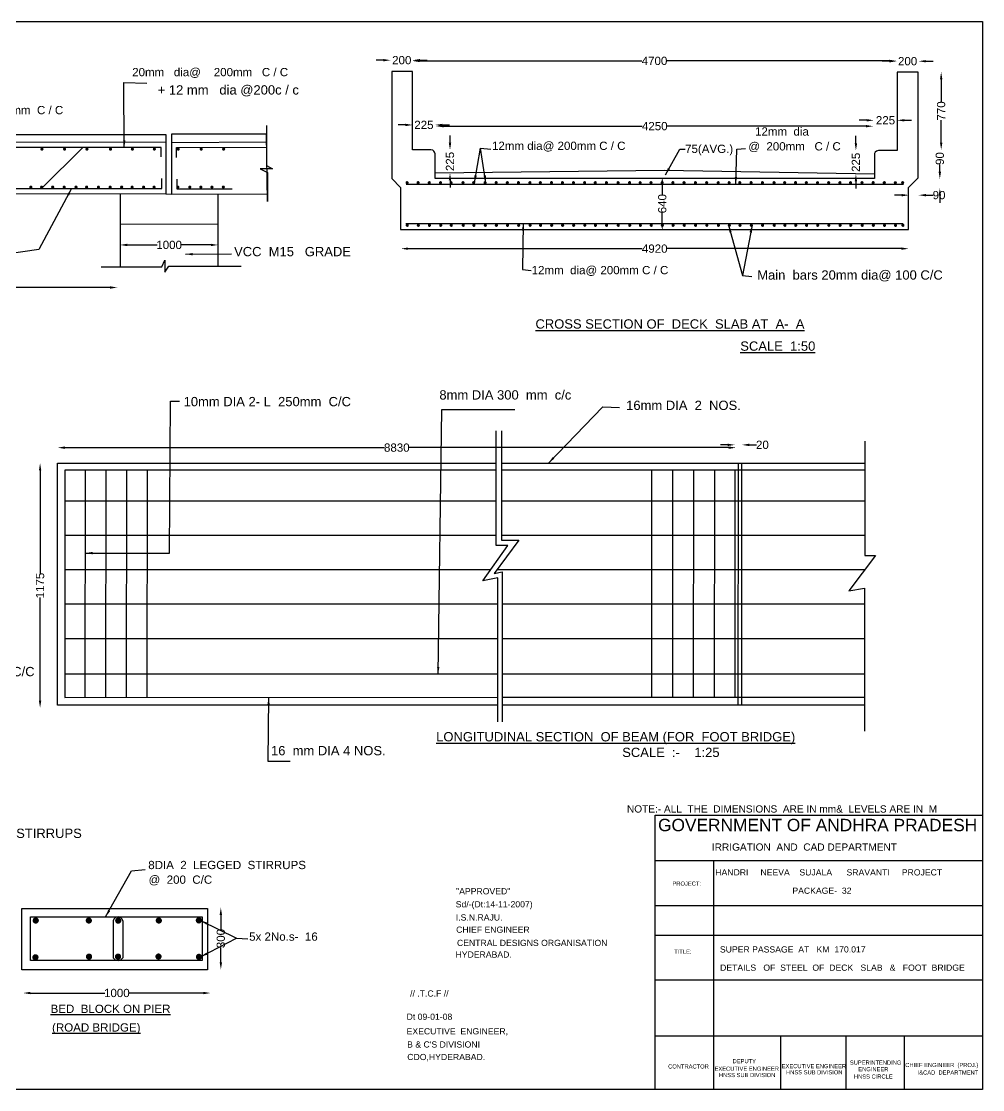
# Model space of a CAD drawing. Header units: millimetres. Extents: x 38 to 8713, y 288 to 5460.
# Drawn here: x 4057 to 8713, y 288 to 5460 of the extents above; entities that cross this region are included whole.
import ezdxf

# ---------------------------------------------------------------- set-up
doc = ezdxf.new("R2010")
doc.units = ezdxf.units.MM
doc.header["$MEASUREMENT"] = 0
for name, color, linetype in [('DIM', 7, 'Continuous'), ('DWG', 7, 'Continuous'), ('TEXT', 7, 'Continuous')]:
    doc.layers.add(name, color=color, linetype=linetype)
doc.styles.get("Standard").update_dxf_attribs({"font": 'arial.ttf'})
doc.dimstyles.new('Civil', dxfattribs={"dimtxt": 40, "dimasz": 35, "dimexe": 0.1, "dimexo": 0.0625, "dimgap": 0.09, "dimtad": 0, "dimdec": 0, "dimzin": 12, "dimdsep": 46, "dimtxsty": 'Standard', "dimcen": 0.1, "dimse1": 1, "dimse2": 1, "dimadec": 0, "dimazin": 2, "dimtfac": 1, "dimtdec": 0, "dimtofl": 0, "dimtmove": 0, "dimatfit": 3, "dimfxl": 1, "dimfrac": 1, "dimtolj": 1, "dimtzin": 0, "dimarcsym": 0})

# ---------------------------------------------------------------- blocks, each defined once
blk = doc.blocks.new('*D5')
at = {"layer": 'Defpoints', "color": 0, "transparency": 16777216}
for p in [(1022.5, 4175), (4522, 4175), (4522, 4172)]:
    blk.add_point(p, dxfattribs=at)
at = {"layer": 'DIM', "color": 0, "lineweight": -2, "transparency": 16777216}
for p, q in [((1057.5, 4172), (2677.6, 4172)), ((4487, 4172), (2866.9, 4172))]:
    blk.add_line(p, q, dxfattribs=at)
at = {"layer": 'DIM', "color": 0, "transparency": 16777216}
for points in [[(1057.5, 4177.8), (1057.5, 4166.2), (1022.5, 4172)], [(4487, 4177.8), (4487, 4166.2), (4522, 4172)]]:
    blk.add_solid(points, dxfattribs=at)
at = {"layer": 'DIM', "color": 0, "transparency": 16777216, "insert": (2772.2, 4172), "char_height": 40, "attachment_point": 5}
blk.add_mtext('\\A1;S=8000', dxfattribs=at)
blk = doc.blocks.new('*D6')
at = {"layer": 'Defpoints', "color": 0, "transparency": 16777216}
for p in [(4535.5, 4377), (5010.5, 4378), (5010.5, 4377)]:
    blk.add_point(p, dxfattribs=at)
at = {"layer": 'DIM', "color": 0, "lineweight": -2, "transparency": 16777216}
for p, q in [((4570.5, 4378), (4715.2, 4378)), ((4975.5, 4378), (4830.9, 4378))]:
    blk.add_line(p, q, dxfattribs=at)
at = {"layer": 'DIM', "color": 0, "transparency": 16777216}
for points in [[(4570.5, 4383.8), (4570.5, 4372.2), (4535.5, 4378)], [(4975.5, 4383.8), (4975.5, 4372.2), (5010.5, 4378)]]:
    blk.add_solid(points, dxfattribs=at)
at = {"layer": 'DIM', "color": 0, "transparency": 16777216, "insert": (4773, 4378), "char_height": 40, "attachment_point": 5}
blk.add_mtext('\\A1;1000', dxfattribs=at)
blk = doc.blocks.new('*D7')
at = {"layer": 'Defpoints', "color": 0, "transparency": 16777216}
for p in [(5895.5, 4353), (8354.5, 4360), (8354.5, 4353)]:
    blk.add_point(p, dxfattribs=at)
at = {"layer": 'DIM', "color": 0, "lineweight": -2, "transparency": 16777216}
for p, q in [((5930.5, 4360), (7064.4, 4360)), ((8319.5, 4360), (7185.6, 4360))]:
    blk.add_line(p, q, dxfattribs=at)
at = {"layer": 'DIM', "color": 0, "transparency": 16777216}
for points in [[(5930.5, 4365.8), (5930.5, 4354.2), (5895.5, 4360)], [(8319.5, 4365.8), (8319.5, 4354.2), (8354.5, 4360)]]:
    blk.add_solid(points, dxfattribs=at)
at = {"layer": 'DIM', "color": 0, "transparency": 16777216, "insert": (7125, 4360), "char_height": 40, "attachment_point": 5}
blk.add_mtext('\\A1;4920', dxfattribs=at)
blk = doc.blocks.new('*D8')
at = {"layer": 'Defpoints', "color": 0, "transparency": 16777216}
for p in [(7161.5, 4707), (7181.5, 4707), (7181.5, 4448.5)]:
    blk.add_point(p, dxfattribs=at)
at = {"layer": 'DIM', "color": 0, "lineweight": -2, "transparency": 16777216}
for p, q in [((7161.5, 4672), (7161.5, 4622.1)), ((7161.5, 4483.5), (7161.5, 4533.4))]:
    blk.add_line(p, q, dxfattribs=at)
at = {"layer": 'DIM', "color": 0, "transparency": 16777216}
for points in [[(7155.7, 4672), (7167.3, 4672), (7161.5, 4707)], [(7155.7, 4483.5), (7167.3, 4483.5), (7161.5, 4448.5)]]:
    blk.add_solid(points, dxfattribs=at)
at = {"layer": 'DIM', "color": 0, "transparency": 16777216, "insert": (7161.5, 4577.8), "char_height": 40, "attachment_point": 5, "rotation": 90}
blk.add_mtext('\\A1;640', dxfattribs=at)
blk = doc.blocks.new('*D9')
at = {"layer": 'Defpoints', "color": 0, "transparency": 16777216}
for p in [(8356, 4614.5), (8403.5, 4619), (8403.5, 4614.5)]:
    blk.add_point(p, dxfattribs=at)
at = {"layer": 'DIM', "color": 0, "lineweight": -2, "transparency": 16777216}
for p, q in [((8321, 4619), (8286, 4619)), ((8438.5, 4619), (8473.5, 4619))]:
    blk.add_line(p, q, dxfattribs=at)
at = {"layer": 'DIM', "color": 0, "transparency": 16777216}
for points in [[(8321, 4624.8), (8321, 4613.2), (8356, 4619)], [(8438.5, 4624.8), (8438.5, 4613.2), (8403.5, 4619)]]:
    blk.add_solid(points, dxfattribs=at)
at = {"layer": 'DIM', "color": 0, "transparency": 16777216, "insert": (8502.2, 4619), "char_height": 40, "attachment_point": 5}
blk.add_mtext('\\A1;90', dxfattribs=at)
blk = doc.blocks.new('*D10')
at = {"layer": 'Defpoints', "color": 0, "transparency": 16777216}
for p in [(8479, 4697.5), (8506, 4697.5), (8479, 4652)]:
    blk.add_point(p, dxfattribs=at)
at = {"layer": 'DIM', "color": 0, "lineweight": -2, "transparency": 16777216}
for p, q in [((8506, 4732.5), (8506, 4767.5)), ((8506, 4617), (8506, 4582))]:
    blk.add_line(p, q, dxfattribs=at)
at = {"layer": 'DIM', "color": 0, "transparency": 16777216}
for points in [[(8500.2, 4732.5), (8511.8, 4732.5), (8506, 4697.5)], [(8500.2, 4617), (8511.8, 4617), (8506, 4652)]]:
    blk.add_solid(points, dxfattribs=at)
at = {"layer": 'DIM', "color": 0, "transparency": 16777216, "insert": (8506, 4796.2), "char_height": 40, "attachment_point": 5, "rotation": 90}
blk.add_mtext('\\A1;90', dxfattribs=at)
blk = doc.blocks.new('*D11')
at = {"layer": 'Defpoints', "color": 0, "transparency": 16777216}
for p in [(8482.5, 5215), (8512.5, 5215), (8482.5, 4838.5)]:
    blk.add_point(p, dxfattribs=at)
at = {"layer": 'DIM', "color": 0, "lineweight": -2, "transparency": 16777216}
for p, q in [((8512.5, 5180), (8512.5, 5070.8)), ((8512.5, 4873.5), (8512.5, 4982.7))]:
    blk.add_line(p, q, dxfattribs=at)
at = {"layer": 'DIM', "color": 0, "transparency": 16777216}
for points in [[(8506.7, 5180), (8518.3, 5180), (8512.5, 5215)], [(8506.7, 4873.5), (8518.3, 4873.5), (8512.5, 4838.5)]]:
    blk.add_solid(points, dxfattribs=at)
at = {"layer": 'DIM', "color": 0, "transparency": 16777216, "insert": (8512.5, 5026.8), "char_height": 40, "attachment_point": 5, "rotation": 90}
blk.add_mtext('\\A1;770', dxfattribs=at)
blk = doc.blocks.new('*D12')
at = {"layer": 'Defpoints', "color": 0, "transparency": 16777216}
for p in [(8099.5, 4835.5), (8107, 4835.5), (8107, 4720.5)]:
    blk.add_point(p, dxfattribs=at)
at = {"layer": 'DIM', "color": 0, "lineweight": -2, "transparency": 16777216}
for p, q in [((8099.5, 4870.5), (8099.5, 4905.5)), ((8099.5, 4685.5), (8099.5, 4650.5))]:
    blk.add_line(p, q, dxfattribs=at)
at = {"layer": 'DIM', "color": 0, "transparency": 16777216}
for points in [[(8093.7, 4870.5), (8105.3, 4870.5), (8099.5, 4835.5)], [(8093.7, 4685.5), (8105.3, 4685.5), (8099.5, 4720.5)]]:
    blk.add_solid(points, dxfattribs=at)
at = {"layer": 'DIM', "color": 0, "transparency": 16777216, "insert": (8099.5, 4778), "char_height": 40, "attachment_point": 5, "rotation": 90}
blk.add_mtext('\\A1;225', dxfattribs=at)
blk = doc.blocks.new('*D13')
at = {"layer": 'Defpoints', "color": 0, "transparency": 16777216}
for p in [(8186, 4981.5), (8186, 4952), (8299.5, 4952)]:
    blk.add_point(p, dxfattribs=at)
at = {"layer": 'DIM', "color": 0, "lineweight": -2, "transparency": 16777216}
for p, q in [((8151, 4981.5), (8116, 4981.5)), ((8334.5, 4981.5), (8369.5, 4981.5))]:
    blk.add_line(p, q, dxfattribs=at)
at = {"layer": 'DIM', "color": 0, "transparency": 16777216}
for points in [[(8151, 4987.3), (8151, 4975.7), (8186, 4981.5)], [(8334.5, 4987.3), (8334.5, 4975.7), (8299.5, 4981.5)]]:
    blk.add_solid(points, dxfattribs=at)
at = {"layer": 'DIM', "color": 0, "transparency": 16777216, "insert": (8242.8, 4981.5), "char_height": 40, "attachment_point": 5}
blk.add_mtext('\\A1;225', dxfattribs=at)
blk = doc.blocks.new('*D14')
at = {"layer": 'Defpoints', "color": 0, "transparency": 16777216}
for p in [(8296.5, 5267.5), (8296.5, 5213.5), (8403, 5213.5)]:
    blk.add_point(p, dxfattribs=at)
at = {"layer": 'DIM', "color": 0, "lineweight": -2, "transparency": 16777216}
for p, q in [((8261.5, 5267.5), (8226.5, 5267.5)), ((8438, 5267.5), (8473, 5267.5))]:
    blk.add_line(p, q, dxfattribs=at)
at = {"layer": 'DIM', "color": 0, "transparency": 16777216}
for points in [[(8261.5, 5273.3), (8261.5, 5261.7), (8296.5, 5267.5)], [(8438, 5273.3), (8438, 5261.7), (8403, 5267.5)]]:
    blk.add_solid(points, dxfattribs=at)
at = {"layer": 'DIM', "color": 0, "transparency": 16777216, "insert": (8349.8, 5267.5), "char_height": 40, "attachment_point": 5}
blk.add_mtext('\\A1;200', dxfattribs=at)
blk = doc.blocks.new('*D15')
at = {"layer": 'Defpoints', "color": 0, "transparency": 16777216}
for p in [(5951.5, 5269), (5951.5, 5266.5), (8296.5, 5266.5)]:
    blk.add_point(p, dxfattribs=at)
at = {"layer": 'DIM', "color": 0, "lineweight": -2, "transparency": 16777216}
for p, q in [((5986.5, 5269), (7063.4, 5269)), ((8261.5, 5269), (7184.6, 5269))]:
    blk.add_line(p, q, dxfattribs=at)
at = {"layer": 'DIM', "color": 0, "transparency": 16777216}
for points in [[(5986.5, 5274.8), (5986.5, 5263.2), (5951.5, 5269)], [(8261.5, 5274.8), (8261.5, 5263.2), (8296.5, 5269)]]:
    blk.add_solid(points, dxfattribs=at)
at = {"layer": 'DIM', "color": 0, "transparency": 16777216, "insert": (7124, 5269), "char_height": 40, "attachment_point": 5}
blk.add_mtext('\\A1;4700', dxfattribs=at)
blk = doc.blocks.new('*D16')
at = {"layer": 'Defpoints', "color": 0, "transparency": 16777216}
for p in [(5846, 5272.5), (5846, 5268), (5953.5, 5268)]:
    blk.add_point(p, dxfattribs=at)
at = {"layer": 'DIM', "color": 0, "lineweight": -2, "transparency": 16777216}
for p, q in [((5811, 5272.5), (5776, 5272.5)), ((5988.5, 5272.5), (6023.5, 5272.5))]:
    blk.add_line(p, q, dxfattribs=at)
at = {"layer": 'DIM', "color": 0, "transparency": 16777216}
for points in [[(5811, 5278.3), (5811, 5266.7), (5846, 5272.5)], [(5988.5, 5278.3), (5988.5, 5266.7), (5953.5, 5272.5)]]:
    blk.add_solid(points, dxfattribs=at)
at = {"layer": 'DIM', "color": 0, "transparency": 16777216, "insert": (5899.8, 5272.5), "char_height": 40, "attachment_point": 5}
blk.add_mtext('\\A1;200', dxfattribs=at)
blk = doc.blocks.new('*D17')
at = {"layer": 'Defpoints', "color": 0, "transparency": 16777216}
for p in [(5952.5, 4952), (6061.5, 4959), (6061.5, 4952)]:
    blk.add_point(p, dxfattribs=at)
at = {"layer": 'DIM', "color": 0, "lineweight": -2, "transparency": 16777216}
for p, q in [((5917.5, 4959), (5882.5, 4959)), ((6096.5, 4959), (6131.5, 4959))]:
    blk.add_line(p, q, dxfattribs=at)
at = {"layer": 'DIM', "color": 0, "transparency": 16777216}
for points in [[(5917.5, 4964.8), (5917.5, 4953.2), (5952.5, 4959)], [(6096.5, 4964.8), (6096.5, 4953.2), (6061.5, 4959)]]:
    blk.add_solid(points, dxfattribs=at)
at = {"layer": 'DIM', "color": 0, "transparency": 16777216, "insert": (6007, 4959), "char_height": 40, "attachment_point": 5}
blk.add_mtext('\\A1;225', dxfattribs=at)
blk = doc.blocks.new('*D18')
at = {"layer": 'Defpoints', "color": 0, "transparency": 16777216}
for p in [(6133.5, 4837.5), (6136, 4837.5), (6136, 4726.5)]:
    blk.add_point(p, dxfattribs=at)
at = {"layer": 'DIM', "color": 0, "lineweight": -2, "transparency": 16777216}
for p, q in [((6133.5, 4872.5), (6133.5, 4907.5)), ((6133.5, 4691.5), (6133.5, 4656.5))]:
    blk.add_line(p, q, dxfattribs=at)
at = {"layer": 'DIM', "color": 0, "transparency": 16777216}
for points in [[(6127.7, 4872.5), (6139.3, 4872.5), (6133.5, 4837.5)], [(6127.7, 4691.5), (6139.3, 4691.5), (6133.5, 4726.5)]]:
    blk.add_solid(points, dxfattribs=at)
at = {"layer": 'DIM', "color": 0, "transparency": 16777216, "insert": (6133.5, 4782), "char_height": 40, "attachment_point": 5, "rotation": 90}
blk.add_mtext('\\A1;225', dxfattribs=at)
blk = doc.blocks.new('*D19')
at = {"layer": 'Defpoints', "color": 0, "transparency": 16777216}
for p in [(6067, 4960.5), (8183.5, 4960.5), (8183.5, 4953)]:
    blk.add_point(p, dxfattribs=at)
at = {"layer": 'DIM', "color": 0, "lineweight": -2, "transparency": 16777216}
for p, q in [((6102, 4953), (7064.7, 4953)), ((8148.5, 4953), (7185.8, 4953))]:
    blk.add_line(p, q, dxfattribs=at)
at = {"layer": 'DIM', "color": 0, "transparency": 16777216}
for points in [[(6102, 4958.8), (6102, 4947.2), (6067, 4953)], [(8148.5, 4958.8), (8148.5, 4947.2), (8183.5, 4953)]]:
    blk.add_solid(points, dxfattribs=at)
at = {"layer": 'DIM', "color": 0, "transparency": 16777216, "insert": (7125.2, 4953), "char_height": 40, "attachment_point": 5}
blk.add_mtext('\\A1;4250', dxfattribs=at)
blk = doc.blocks.new('*D30')
at = {"layer": 'Defpoints', "color": 0, "transparency": 16777216}
for p in [(4148, 3321), (4148, 3321), (4148, 2136.5)]:
    blk.add_point(p, dxfattribs=at)
at = {"layer": 'DIM', "color": 0, "lineweight": -2, "transparency": 16777216}
for p, q in [((4148, 3286), (4148, 2786.8)), ((4148, 2171.5), (4148, 2670.7))]:
    blk.add_line(p, q, dxfattribs=at)
at = {"layer": 'DIM', "color": 0, "transparency": 16777216}
for points in [[(4142.2, 3286), (4153.8, 3286), (4148, 3321)], [(4142.2, 2171.5), (4153.8, 2171.5), (4148, 2136.5)]]:
    blk.add_solid(points, dxfattribs=at)
at = {"layer": 'DIM', "color": 0, "transparency": 16777216, "insert": (4148, 2728.8), "char_height": 40, "attachment_point": 5, "rotation": 90}
blk.add_mtext('\\A1;1175', dxfattribs=at)
blk = doc.blocks.new('*D31')
at = {"layer": 'Defpoints', "color": 0, "transparency": 16777216}
for p in [(7513, 3406), (7547.5, 3410), (7547.5, 3406)]:
    blk.add_point(p, dxfattribs=at)
at = {"layer": 'DIM', "color": 0, "lineweight": -2, "transparency": 16777216}
for p, q in [((7478, 3410), (7443, 3410)), ((7582.5, 3410), (7617.5, 3410))]:
    blk.add_line(p, q, dxfattribs=at)
at = {"layer": 'DIM', "color": 0, "transparency": 16777216}
for points in [[(7478, 3415.8), (7478, 3404.2), (7513, 3410)], [(7582.5, 3415.8), (7582.5, 3404.2), (7547.5, 3410)]]:
    blk.add_solid(points, dxfattribs=at)
at = {"layer": 'DIM', "color": 0, "transparency": 16777216, "insert": (7646.5, 3410), "char_height": 40, "attachment_point": 5}
blk.add_mtext('\\A1;20', dxfattribs=at)
blk = doc.blocks.new('*D32')
at = {"layer": 'Defpoints', "color": 0, "transparency": 16777216}
for p in [(4233, 3409.5), (4233, 3396.5), (7518.5, 3409.5)]:
    blk.add_point(p, dxfattribs=at)
at = {"layer": 'DIM', "color": 0, "lineweight": -2, "transparency": 16777216}
for p, q in [((4268, 3396.5), (5816, 3396.5)), ((7483.5, 3396.5), (5935.5, 3396.5))]:
    blk.add_line(p, q, dxfattribs=at)
at = {"layer": 'DIM', "color": 0, "transparency": 16777216}
for points in [[(4268, 3402.3), (4268, 3390.7), (4233, 3396.5)], [(7483.5, 3402.3), (7483.5, 3390.7), (7518.5, 3396.5)]]:
    blk.add_solid(points, dxfattribs=at)
at = {"layer": 'DIM', "color": 0, "transparency": 16777216, "insert": (5875.8, 3396.5), "char_height": 40, "attachment_point": 5}
blk.add_mtext('\\A1;8830', dxfattribs=at)
blk = doc.blocks.new('*D46')
at = {"layer": 'Defpoints', "color": 0, "transparency": 16777216}
for p in [(4066, 756), (4973.5, 756), (4973.5, 756)]:
    blk.add_point(p, dxfattribs=at)
at = {"layer": 'DIM', "color": 0, "lineweight": -2, "transparency": 16777216}
for p, q in [((4101, 756), (4461.9, 756)), ((4938.5, 756), (4577.6, 756))]:
    blk.add_line(p, q, dxfattribs=at)
at = {"layer": 'DIM', "color": 0, "transparency": 16777216}
for points in [[(4101, 761.8), (4101, 750.2), (4066, 756)], [(4938.5, 761.8), (4938.5, 750.2), (4973.5, 756)]]:
    blk.add_solid(points, dxfattribs=at)
at = {"layer": 'DIM', "color": 0, "transparency": 16777216, "insert": (4519.8, 756), "char_height": 40, "attachment_point": 5}
blk.add_mtext('\\A1;1000', dxfattribs=at)
blk = doc.blocks.new('*D47')
at = {"layer": 'Defpoints', "color": 0, "transparency": 16777216}
for p in [(5011.5, 1169.5), (5023.5, 1169.5), (5011.5, 870)]:
    blk.add_point(p, dxfattribs=at)
at = {"layer": 'DIM', "color": 0, "lineweight": -2, "transparency": 16777216}
for p, q in [((5023.5, 1134.5), (5023.5, 1063.9)), ((5023.5, 905), (5023.5, 975.6))]:
    blk.add_line(p, q, dxfattribs=at)
at = {"layer": 'DIM', "color": 0, "transparency": 16777216}
for points in [[(5017.7, 1134.5), (5029.3, 1134.5), (5023.5, 1169.5)], [(5017.7, 905), (5029.3, 905), (5023.5, 870)]]:
    blk.add_solid(points, dxfattribs=at)
at = {"layer": 'DIM', "color": 0, "transparency": 16777216, "insert": (5023.5, 1019.8), "char_height": 40, "attachment_point": 5, "rotation": 90}
blk.add_mtext('\\A1;300', dxfattribs=at)

msp = doc.modelspace()

# ---------------------------------------------------------------- linework, layer by layer
at = {"layer": 'DWG'}
for points in [[(5894.3, 4655.7), (5894.3, 4452.5), (8355, 4452.5), (8355, 4655.5), (8401, 4703), (8401, 5215), (8299.5, 5215), (8299.5, 4835.5), (8208.5, 4835.5), (8198.5, 4832), (8193, 4827), (8189.5, 4821.5), (8189.5, 4700.5), (6061.5, 4700.5), (6061.5, 4819.5), (6058.5, 4828), (6055.5, 4832.5), (6050.5, 4836.5), (6041, 4839), (5951, 4839), (5951, 5218.5), (5852.5, 5218.5), (5852.5, 4700.5), (5894.3, 4655.7)], [(5249.8, 4589), (5244.7, 4915), (4784.4, 4915), (4784.4, 4624.6), (5249.2, 4626.1)], [(5244.7, 4957), (5244.7, 4763.4), (5274, 4746.9), (5214.1, 4746.9), (5249.8, 4729), (5249.8, 4589)], [(826.8, 4624.2), (826.8, 4912.2), (4756.9, 4912.2), (4756.9, 4625.7), (1025.1, 4624.2)], [(826.8, 4875.5), (4756.9, 4876.8)], [(4784.4, 4874), (5245.3, 4876.5)], [(4734.7, 4804.4), (4734.7, 4849.7), (850.1, 4849.7), (850.1, 4800.8)], [(4155.1, 4651.2), (4355.1, 4849.7)], [(4808.7, 4801.6), (4808.7, 4850), (5244.7, 4851.3)], [(6061.5, 4727), (7172.5, 4740), (8189.5, 4722)], [(848.7, 4703.9), (848.7, 4651.2), (4737.2, 4651.2), (4737.2, 4700.3)], [(4809.9, 4697.2), (4809.9, 4650.1), (5077.7, 4650.1)], [(5920.5, 4672.5), (8330, 4672.5)], [(4535.5, 4625.6), (4535.5, 4272.6)], [(4756.9, 4625.7), (4784.4, 4624.6)], [(5008.6, 4625.3), (5008.7, 4275.5)], [(4535.5, 4479.9), (5008.7, 4478.9)], [(5920, 4481.5), (8328, 4481.5)], [(4444.4, 4272.6), (4737.2, 4272.6), (4752.7, 4304.6), (4752.7, 4246.5), (4771.1, 4275.5), (5122.1, 4275.5)], [(6365, 2068.5), (6365, 2766), (6292, 2752.5), (6413.5, 2923.5), (6357.5, 2923.5), (6357.5, 3477.5)], [(6383.5, 3478.5), (6383.5, 2948), (6466.5, 2948), (6348, 2787.5), (6386, 2796), (6386, 2069)], [(8142.5, 3427.5), (8142.5, 2874.5), (8195, 2874.5), (8066, 2703), (8141, 2717), (8141, 2024.5)], [(6365, 2150.5), (4232, 2150.5), (4232, 3321), (6357.5, 3321.3)], [(6383.5, 3321.3), (8142.5, 3321.5)], [(7529.4, 2150.5), (7530.5, 3321.4)], [(7546.4, 2150.5), (7547.5, 3321.4)], [(6357.5, 3288), (4268, 3288), (4268, 2187), (6365, 2188.1)], [(4366.5, 2187.1), (4367.5, 3288)], [(4466.5, 2187.1), (4467.5, 3288)], [(4567, 2187.1), (4568, 3288)], [(4667, 2187.1), (4668, 3288)], [(8142.5, 3288), (6383.5, 3288)], [(7110.5, 2187.1), (7111.5, 3288)], [(7212.5, 2187.1), (7213.5, 3288)], [(7313, 2187.1), (7314, 3288)], [(7414.5, 2187.1), (7415.5, 3288)], [(7514, 2187.1), (7515, 3288)], [(6357.5, 3137), (4268, 3137)], [(8141, 3137), (6383.5, 3137)], [(6357.5, 2971.5), (4268, 2971.5)], [(8141, 2971.5), (6383.5, 2971.5)], [(6328.9, 2804.5), (4268, 2804.5)], [(8141, 2804.5), (6360.6, 2804.5)], [(6365, 2639.5), (4268, 2639.5)], [(8141, 2639.5), (6386, 2639.5)], [(6365, 2471.5), (4268, 2471.5)], [(8141, 2471.5), (6386, 2471.5)], [(6365, 2300), (4268, 2300)], [(8141, 2300), (6386, 2300)], [(6386, 2188.1), (8141, 2189)], [(8141, 2150.5), (6386, 2150.5)], [(4502, 1105), (4502, 926.5)], [(4549, 1105), (4549, 926.5)]]:
    msp.add_lwpolyline(points, dxfattribs=at)
for points, const_width in [([(4153.2, 4842, 1), (4160.8, 4842, 1)], 7.5), ([(4262.8, 4842, 1), (4270.2, 4842, 1)], 7.5), ([(4371.2, 4842, 1), (4378.8, 4842, 1)], 7.5), ([(4485.2, 4842, 1), (4492.8, 4842, 1)], 7.5), ([(4591.2, 4842, 1), (4598.8, 4842, 1)], 7.5), ([(4697.8, 4842, 1), (4705.2, 4842, 1)], 7.5), ([(4813.2, 4842, 1), (4820.8, 4842, 1)], 7.5), ([(4924.8, 4842, 1), (4932.2, 4842, 1)], 7.5), ([(5033.2, 4842, 1), (5040.8, 4842, 1)], 7.5), ([(4099.2, 4658, 1), (4106.8, 4658, 1)], 7.5), ([(4151.8, 4658, 1), (4159.2, 4658, 1)], 7.5), ([(4205.2, 4658, 1), (4212.8, 4658, 1)], 7.5), ([(4261.2, 4658, 1), (4268.8, 4658, 1)], 7.5), ([(4318.2, 4658, 1), (4325.8, 4658, 1)], 7.5), ([(4369.8, 4658, 1), (4377.2, 4658, 1)], 7.5), ([(4426.8, 4658, 1), (4434.2, 4658, 1)], 7.5), ([(4483.8, 4658, 1), (4491.2, 4658, 1)], 7.5), ([(4539.2, 4658, 1), (4546.8, 4658, 1)], 7.5), ([(4589.8, 4658, 1), (4597.2, 4658, 1)], 7.5), ([(4645.8, 4658, 1), (4653.2, 4658, 1)], 7.5), ([(4696.2, 4658, 1), (4703.8, 4658, 1)], 7.5), ([(4811.8, 4658, 1), (4819.2, 4658, 1)], 7.5), ([(4869.2, 4658, 1), (4876.8, 4658, 1)], 7.5), ([(4923.2, 4658, 1), (4930.8, 4658, 1)], 7.5), ([(4976.8, 4658, 1), (4984.2, 4658, 1)], 7.5), ([(5031.8, 4658, 1), (5039.2, 4658, 1)], 7.5), ([(5921.8, 4679.5, 1), (5929.2, 4679.5, 1)], 7.5), ([(5975.2, 4679.5, 1), (5982.8, 4679.5, 1)], 7.5), ([(6029.2, 4679.5, 1), (6036.8, 4679.5, 1)], 7.5), ([(6083.8, 4679.5, 1), (6091.2, 4679.5, 1)], 7.5), ([(6134.8, 4679.5, 1), (6142.2, 4679.5, 1)], 7.5), ([(6192.8, 4679.5, 1), (6200.2, 4679.5, 1)], 7.5), ([(6244.2, 4679.5, 1), (6251.8, 4679.5, 1)], 7.5), ([(6299.8, 4679.5, 1), (6307.2, 4679.5, 1)], 7.5), ([(6353.2, 4679.5, 1), (6360.8, 4679.5, 1)], 7.5), ([(6407.2, 4679.5, 1), (6414.8, 4679.5, 1)], 7.5), ([(6461.2, 4679.5, 1), (6468.8, 4679.5, 1)], 7.5), ([(6516.8, 4679.5, 1), (6524.2, 4679.5, 1)], 7.5), ([(6567.2, 4679.5, 1), (6574.8, 4679.5, 1)], 7.5), ([(6621.2, 4679.5, 1), (6628.8, 4679.5, 1)], 7.5), ([(6674.2, 4679.5, 1), (6681.8, 4679.5, 1)], 7.5), ([(6727.8, 4679.5, 1), (6735.2, 4679.5, 1)], 7.5), ([(6781.8, 4679.5, 1), (6789.2, 4679.5, 1)], 7.5), ([(6833.2, 4679.5, 1), (6840.8, 4679.5, 1)], 7.5), ([(6887.2, 4679.5, 1), (6894.8, 4679.5, 1)], 7.5), ([(6943.8, 4679.5, 1), (6951.2, 4679.5, 1)], 7.5), ([(6999.2, 4679.5, 1), (7006.8, 4679.5, 1)], 7.5), ([(7050.8, 4679.5, 1), (7058.2, 4679.5, 1)], 7.5), ([(7103.2, 4679.5, 1), (7110.8, 4679.5, 1)], 7.5), ([(7157.2, 4679.5, 1), (7164.8, 4679.5, 1)], 7.5), ([(7209.2, 4679.5, 1), (7216.8, 4679.5, 1)], 7.5), ([(7263.2, 4679.5, 1), (7270.8, 4679.5, 1)], 7.5), ([(7318.2, 4679.5, 1), (7325.8, 4679.5, 1)], 7.5), ([(7372.8, 4679.5, 1), (7380.2, 4679.5, 1)], 7.5), ([(7428.8, 4679.5, 1), (7436.2, 4679.5, 1)], 7.5), ([(7481.8, 4679.5, 1), (7489.2, 4679.5, 1)], 7.5), ([(7533.2, 4679.5, 1), (7540.8, 4679.5, 1)], 7.5), ([(7588.2, 4679.5, 1), (7595.8, 4679.5, 1)], 7.5), ([(7642.8, 4679.5, 1), (7650.2, 4679.5, 1)], 7.5), ([(7699.2, 4679.5, 1), (7706.8, 4679.5, 1)], 7.5), ([(7750.8, 4679.5, 1), (7758.2, 4679.5, 1)], 7.5), ([(7803.2, 4679.5, 1), (7810.8, 4679.5, 1)], 7.5), ([(7855.8, 4679.5, 1), (7863.2, 4679.5, 1)], 7.5), ([(7909.8, 4679.5, 1), (7917.2, 4679.5, 1)], 7.5), ([(7963.8, 4679.5, 1), (7971.2, 4679.5, 1)], 7.5), ([(8018.2, 4679.5, 1), (8025.8, 4679.5, 1)], 7.5), ([(8069.8, 4679.5, 1), (8077.2, 4679.5, 1)], 7.5), ([(8125.2, 4679.5, 1), (8132.8, 4679.5, 1)], 7.5), ([(8179.2, 4679.5, 1), (8186.8, 4679.5, 1)], 7.5), ([(8233.2, 4679.5, 1), (8240.8, 4679.5, 1)], 7.5), ([(8286.8, 4679, 1), (8294.2, 4679, 1)], 7.5), ([(8322.2, 4679.5, 1), (8329.8, 4679.5, 1)], 7.5), ([(5922.8, 4473, 1), (5930.2, 4473, 1)], 7.5), ([(5976.2, 4473, 1), (5983.8, 4473, 1)], 7.5), ([(6030.2, 4473, 1), (6037.8, 4473, 1)], 7.5), ([(6084.8, 4473, 1), (6092.2, 4473, 1)], 7.5), ([(6135.8, 4473, 1), (6143.2, 4473, 1)], 7.5), ([(6193.8, 4473, 1), (6201.2, 4473, 1)], 7.5), ([(6245.2, 4473, 1), (6252.8, 4473, 1)], 7.5), ([(6300.8, 4473, 1), (6308.2, 4473, 1)], 7.5), ([(6354.2, 4473, 1), (6361.8, 4473, 1)], 7.5), ([(6408.2, 4473, 1), (6415.8, 4473, 1)], 7.5), ([(6462.2, 4473, 1), (6469.8, 4473, 1)], 7.5), ([(6517.8, 4473, 1), (6525.2, 4473, 1)], 7.5), ([(6568.2, 4473, 1), (6575.8, 4473, 1)], 7.5), ([(6622.2, 4473, 1), (6629.8, 4473, 1)], 7.5), ([(6675.2, 4473, 1), (6682.8, 4473, 1)], 7.5), ([(6728.8, 4473, 1), (6736.2, 4473, 1)], 7.5), ([(6782.8, 4473, 1), (6790.2, 4473, 1)], 7.5), ([(6834.2, 4473, 1), (6841.8, 4473, 1)], 7.5), ([(6888.2, 4473, 1), (6895.8, 4473, 1)], 7.5), ([(6944.8, 4473, 1), (6952.2, 4473, 1)], 7.5), ([(7000.2, 4473, 1), (7007.8, 4473, 1)], 7.5), ([(7051.8, 4473, 1), (7059.2, 4473, 1)], 7.5), ([(7104.2, 4473, 1), (7111.8, 4473, 1)], 7.5), ([(7158.2, 4473, 1), (7165.8, 4473, 1)], 7.5), ([(7210.2, 4473, 1), (7217.8, 4473, 1)], 7.5), ([(7264.2, 4473, 1), (7271.8, 4473, 1)], 7.5), ([(7319.2, 4473, 1), (7326.8, 4473, 1)], 7.5), ([(7373.8, 4473, 1), (7381.2, 4473, 1)], 7.5), ([(7429.8, 4473, 1), (7437.2, 4473, 1)], 7.5), ([(7482.8, 4473, 1), (7490.2, 4473, 1)], 7.5), ([(7534.2, 4473, 1), (7541.8, 4473, 1)], 7.5), ([(7589.2, 4473, 1), (7596.8, 4473, 1)], 7.5), ([(7643.8, 4473, 1), (7651.2, 4473, 1)], 7.5), ([(7700.2, 4473, 1), (7707.8, 4473, 1)], 7.5), ([(7751.8, 4473, 1), (7759.2, 4473, 1)], 7.5), ([(7804.2, 4473, 1), (7811.8, 4473, 1)], 7.5), ([(7856.8, 4473, 1), (7864.2, 4473, 1)], 7.5), ([(7910.8, 4473, 1), (7918.2, 4473, 1)], 7.5), ([(7964.8, 4473, 1), (7972.2, 4473, 1)], 7.5), ([(8019.2, 4473, 1), (8026.8, 4473, 1)], 7.5), ([(8070.8, 4473, 1), (8078.2, 4473, 1)], 7.5), ([(8126.2, 4473, 1), (8133.8, 4473, 1)], 7.5), ([(8180.2, 4473, 1), (8187.8, 4473, 1)], 7.5), ([(8234.2, 4473, 1), (8241.8, 4473, 1)], 7.5), ([(8287.8, 4472.5, 1), (8295.2, 4472.5, 1)], 7.5), ([(8323.2, 4473, 1), (8330.8, 4473, 1)], 7.5), ([(4119.5, 1107, 1), (4134.5, 1107, 1)], 15), ([(4376.5, 1107, 1), (4391.5, 1107, 1)], 15), ([(4519, 1106.5, 1), (4534, 1106.5, 1)], 15), ([(4715.5, 1107, 1), (4730.5, 1107, 1)], 15), ([(4909.5, 1107.5, 1), (4924.5, 1107.5, 1)], 15), ([(4118, 929, 1), (4133, 929, 1)], 15), ([(4377.5, 932, 1), (4392.5, 932, 1)], 15), ([(4518, 932, 1), (4533, 932, 1)], 15), ([(4714, 932.5, 1), (4729, 932.5, 1)], 15), ([(4910, 931, 1), (4925, 931, 1)], 15)]:
    msp.add_lwpolyline(points, format="xyb", close=True, dxfattribs=dict(at, const_width=const_width))
for points in [[(4059, 1166), (4958.5, 1166), (4958.5, 868.5), (4059, 868.5)], [(4101.5, 1124.5), (4933.5, 1124.5), (4933.5, 913.5), (4101.5, 913.5)]]:
    msp.add_lwpolyline(points, close=True, dxfattribs=at)
for centre, radius, start, end in [((4525.5, 1100.6), 23.9, 10.4932, 169.5068), ((4525.5, 941.2), 27.7, 212.0307, 327.9693)]:
    msp.add_arc(centre, radius, start, end, dxfattribs=at)
at = {"layer": 'TEXT'}
for p, q in [((7127.7, 1398.3), (8713.3, 1398.3)), ((7409.8, 1398.3), (7409.8, 288.2)), ((7127.7, 1179.3), (8713.3, 1179.3)), ((7127.7, 1036), (8713.3, 1036)), ((7127.7, 819.2), (8713.3, 819.2)), ((7127.7, 549.2), (8713.3, 549.2)), ((7735, 549.2), (7735, 288.2)), ((8051.1, 549.2), (8051.1, 288.2)), ((8333.4, 549.2), (8333.4, 288.2))]:
    msp.add_line(p, q, dxfattribs=at)
for points in [[(8713.3, 288.2), (38, 288.2), (38, 5460.5), (8713.3, 5460.5)], [(7127.7, 1617.6), (8713.3, 1617.6), (8713.3, 288.2), (7127.7, 288.2)]]:
    msp.add_lwpolyline(points, close=True, dxfattribs=at)
msp.add_lwpolyline([(4779.5, 3621.5), (4823.5, 3621.5)], dxfattribs=at)

# ---------------------------------------------------------------- texts
for s, height, p in [(' 20mm   dia@    200mm   C / C', 40, (4578.6, 5194.8)), (' + 12 mm   dia @200c / c', 45, (4700.2, 5106.2)), (' 12mm dia@ 200mm  C / C', 40, (3582.4, 5010.9)), ('12mm  dia', 40, (7610.8, 4907.4)), (' 12mm dia@ 200mm C / C', 40, (6321.3, 4838)), ('75(AVG.)', 40, (7272.2, 4823.3)), (' @  200mm   C / C', 40, (7562.7, 4835.5)), ('  VCC  M15   GRADE', 45, (5052.8, 4323.3)), (' 12mm  dia@ 200mm C / C', 40, (6513.3, 4236.1)), (' Main  bars 20mm dia@ 100 C/C', 45, (7604, 4210.1)), (' %%UCROSS SECTION OF  DECK  SLAB AT  A-  A', 45, (6529.9, 3973.1)), (' %%USCALE  1:50', 45, (7522, 3865.7)), (' 8mm DIA 300  mm  c/c ', 45, (6064.5, 3629.5)), (' 10mm DIA 2- L  250mm  C/C', 45, (4825.7, 3597)), (' 16mm DIA  2  NOS.', 45, (6969.2, 3579.1)), ('12DIA FILLET BARS @ 250 C/C', 45, (3205, 2289.9)), (' %%ULONGITUDINAL SECTION  OF BEAM (FOR  FOOT BRIDGE)', 45, (6049, 1974.3)), ('16  mm DIA 4 NOS.', 45, (5266.4, 1907.1)), (' SCALE  :-    1:25', 45, (6950.1, 1898.7)), ('NOTE:- ALL  THE  DIMENSIONS  ARE IN mm&  LEVELS ARE IN  M', 35, (6990.5, 1629.8)), ('8 DIA 2  LEGGED STIRRUPS', 45, (3508.2, 1506.8)), ('GOVERNMENT OF ANDHRA PRADESH', 60, (7141.1, 1539.5)), ('IRRIGATION  AND  CAD DEPARTMENT', 35, (7401.9, 1445.4)), ('8DIA  2  LEGGED  STIRRUPS', 40, (4671.9, 1355.9)), ('HANDRI     NEEVA    SUJALA      SRAVANTI     PROJECT', 30, (7418.3, 1325.2)), ('@  200  C/C', 40, (4673.4, 1285)), ('PROJECT:', 20, (7211, 1275.8)), ('"APPROVED"', 30, (6162.9, 1233.8)), ('PACKAGE-  32', 30, (7791.7, 1236.5)), ('Sd/-(Dt:14-11-2007)', 30, (6161.1, 1170.7)), ('I.S.N.RAJU.', 30, (6161.7, 1107)), ('5x 2No.s-  16', 40, (5160.5, 1009.2)), ('CHIEF ENGINEER', 30, (6163.1, 1047.8)), ('CENTRAL DESIGNS ORGANISATION', 30, (6167.3, 983.7)), ('HYDERABAD.', 30, (6160.3, 927.3)), ('TITLE:', 20, (7219.4, 946.5)), ('SUPER PASSAGE  AT   KM  170.017', 30, (7440.8, 952.2)), ('DETAILS   OF  STEEL  OF  DECK   SLAB   &   FOOT  BRIDGE', 30, (7441.6, 863.8)), ('// .T.C.F //', 30, (5940.2, 738.6)), ('%%UBED  BLOCK ON PIER', 40, (4198.9, 659.5)), ('Dt 09-01-08', 30, (5923.2, 626.2)), ('%%U(ROAD BRIDGE)', 40, (4205.9, 569.3)), ('EXECUTIVE  ENGINEER,', 30, (5923.2, 555.7)), ("B & C'S DIVISIONI", 30, (5926, 491.9)), ('CDO,HYDERABAD.', 30, (5926.5, 431.3)), ('DEPUTY', 20, (7502.3, 416.2)), ('SUPERINTENDING', 20, (8070.1, 409.3)), ('CHIEF ENGINEER  (PROJ.) ', 20, (8338.4, 397.5)), ('CONTRACTOR', 20, (7190, 390.5)), ('EXECUTIVE ENGINEER', 20, (7414.7, 379.6)), ('HNSS SUB DIVISION', 20, (7436.1, 348.8)), ('EXECUTIVE ENGINEER', 20, (7739.9, 391.9)), ('HNSS SUB DIVISION', 20, (7761.1, 362.4)), ('ENGINEER', 20, (8110.9, 377.3)), ('I&CAD  DEPARTMENT', 20, (8398.7, 361.1)), ('HNSS CIRCLE', 20, (8089.9, 341.7))]:
    msp.add_text(s, height=height, dxfattribs=at).set_placement(p)

# ---------------------------------------------------------------- dimensions: what is measured, and where the dimension line sits
at = {"layer": 'DIM'}
for p1, p2, distance, text, picture, middle in [((5953.5, 5268), (5846, 5268), -4.5, '200', '*D16', (5899.8, 5272.5)), ((8296.5, 5266.5), (5951.5, 5266.5), -2.5, '4700', '*D15', (7124, 5269)), ((8403, 5213.5), (8296.5, 5213.5), -54, '200', '*D14', (8349.8, 5267.5)), ((8482.5, 4838.5), (8482.5, 5215), -30, '770', '*D11', (8512.5, 5026.8)), ((5952.5, 4952), (6061.5, 4952), 7, '225', '*D17', (6007, 4959)), ((6067, 4960.5), (8183.5, 4960.5), -7.5, '4250', '*D19', (7125.2, 4953)), ((8299.5, 4952), (8186, 4952), -29.5, '225', '*D13', (8242.8, 4981.5)), ((6136, 4726.5), (6136, 4837.5), 2.5, '225', '*D18', (6133.5, 4782)), ((8107, 4720.5), (8107, 4835.5), 7.5, '225', '*D12', (8099.5, 4778)), ((8479, 4652), (8479, 4697.5), -27, '90', '*D10', (8506, 4796.2)), ((7181.5, 4448.5), (7181.5, 4707), 20, '640', '*D8', (7161.5, 4577.8)), ((8356, 4614.5), (8403.5, 4614.5), 4.5, '90', '*D9', (8502.2, 4619)), ((4535.5, 4377), (5010.5, 4377), 1, '1000', '*D6', (4773, 4378)), ((5895.5, 4353), (8354.5, 4353), 7, '4920', '*D7', (7125, 4360)), ((1022.5, 4175), (4522, 4175), -3, 'S=8000', '*D5', (2772.2, 4172)), ((7518.5, 3409.5), (4233, 3409.5), 13, '8830', '*D32', (5875.8, 3396.5)), ((7513, 3406), (7547.5, 3406), 4, '20', '*D31', (7646.5, 3410)), ((4148, 2136.5), (4148, 3321), 0, '1175', '*D30', (4148, 2728.8)), ((4066, 756), (4973.5, 756), 0, '1000', '*D46', (4519.8, 756))]:
    dim = msp.add_aligned_dim(p1=p1, p2=p2, distance=distance, text=text, dimstyle='Civil', dxfattribs=at)
    dim.commit()
    dim.dimension.update_dxf_attribs({"geometry": picture, "text_midpoint": middle})
dim = msp.add_aligned_dim(p1=(5011.5, 870), p2=(5011.5, 1169.5), distance=-12, dimstyle='Civil', dxfattribs=at)
dim.commit()
dim.dimension.update_dxf_attribs({"geometry": '*D47', "text_midpoint": (5023.5, 1019.75)})

# ---------------------------------------------------------------- leaders
at = {"layer": 'TEXT'}
for points in [[(4556, 4849.7), (4554, 5164), (4665, 5162)], [(6251.8, 4679.5), (6280.5, 4846.5), (6330.5, 4842)], [(6307.2, 4679.5), (6280.5, 4846.5)], [(7176.5, 4717), (7246, 4842), (7272, 4842.5)], [(7517.5, 4672.5), (7522.5, 4842.5), (7564.5, 4845)], [(4300.5, 4651.2), (4142, 4355.5), (3986.5, 4333.5)], [(6487.5, 4481.5), (6484, 4259.5), (6527, 4254.5)], [(7482.8, 4473), (7549.5, 4230), (7596, 4226)], [(7596.8, 4473), (7549.5, 4230)], [(4852, 4333), (5075, 4335)], [(4367.1, 2886), (4775, 2885), (4779.5, 3621.5)], [(6076, 2300), (6094, 3582), (6448, 3582)], [(6610, 3321.3), (6874, 3594), (6955, 3591)], [(5255, 2187.5), (5251.5, 1878), (5360, 1878)], [(4465, 1124.5), (4591.5, 1347), (4656.5, 1354.5)], [(4924.5, 1107.5), (5100, 1021)], [(4925, 931), (5100, 1021), (5155, 1018.5)]]:
    msp.add_leader(points, dimstyle='Civil', override={"dimgap": 0.09, "dimtad": 0}, dxfattribs=at)

doc.saveas('drawing.dxf')
